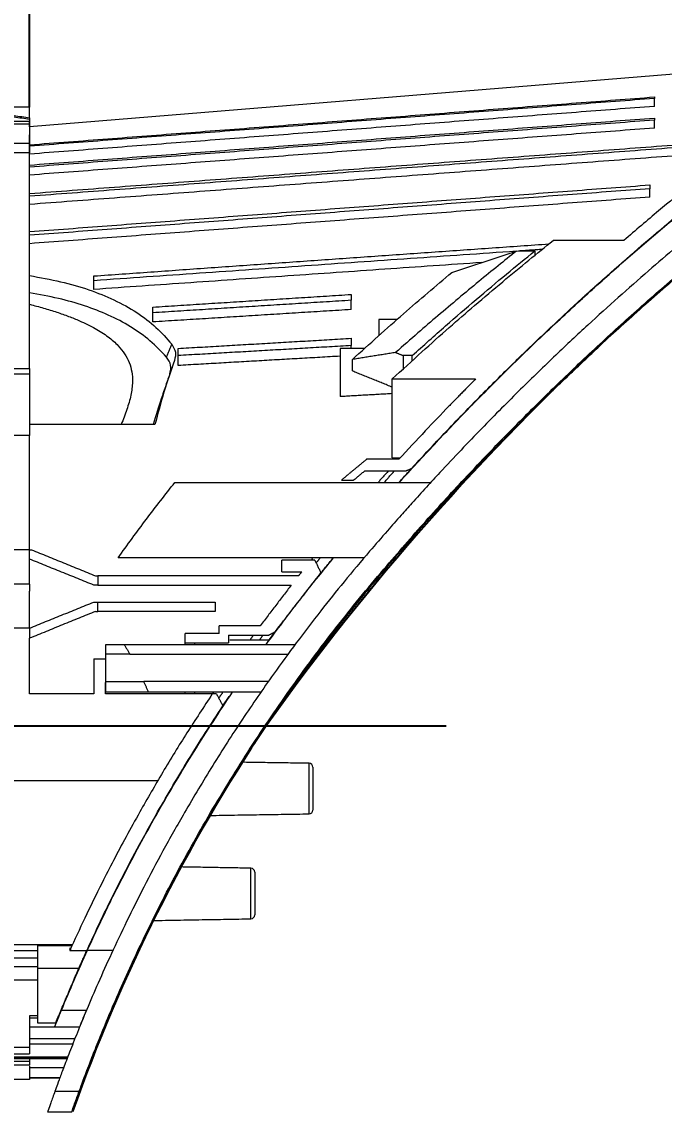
# Model space of a CAD drawing. Extents: x -871 to 2543, y 496 to 1402.
# Drawn here: x -250.7 to -168, y 845.5 to 985.9 of the extents above; entities that cross this region are included whole.
import ezdxf

# ---------------------------------------------------------------- set-up
doc = ezdxf.new("R2010")
doc.units = 0
doc.layers.get('0').update_dxf_attribs({"linetype": 'CONTINUOUS', "lineweight": 40})
doc.layers.get('DEFPOINTS').update_dxf_attribs({"linetype": 'CONTINUOUS'})
doc.layers.add('7', color=7, linetype='CONTINUOUS')
doc.styles.get("Standard").update_dxf_attribs({"font": 'romans.shx', "width": 0.67, "height": 3.5, "bigfont": 'hzfs.shx'})
doc.dimstyles.get("Standard").update_dxf_attribs({"dimtxt": 0.18, "dimasz": 0.18, "dimexe": 0.18, "dimexo": 0.0625, "dimgap": 0.09, "dimtad": 0, "dimtih": 1, "dimtoh": 1, "dimdec": 4, "dimzin": 0, "dimdsep": 46, "dimtxsty": 'Standard', "dimcen": 0.09, "dimadec": 0, "dimazin": 0, "dimtfac": 1, "dimtdec": 4, "dimtofl": 0, "dimtmove": 0, "dimatfit": 3, "dimfxl": 1, "dimtolj": 1, "dimtzin": 0, "dimarcsym": 0})

# ---------------------------------------------------------------- blocks, each defined once
blk = doc.blocks.new('*D23')
at = {"layer": '7', "color": 0, "lineweight": -2, "ltscale": 10, "transparency": 16777216}
for p, q in [((-296.74, 962.28), (-296.74, 1016.69)), ((-249.74, 974.92), (-249.74, 1016.69)), ((-253.24, 1015.19), (-293.24, 1015.19))]:
    blk.add_line(p, q, dxfattribs=at)
at = {"layer": '7', "color": 0, "ltscale": 10, "transparency": 16777216}
for points in [[(-293.24, 1015.77), (-293.24, 1014.6), (-296.74, 1015.19)], [(-253.24, 1015.77), (-253.24, 1014.6), (-249.74, 1015.19)]]:
    blk.add_solid(points, dxfattribs=at)
at = {"layer": 'DEFPOINTS', "color": 0, "ltscale": 10, "transparency": 16777216}
for p in [(-296.74, 1015.19), (-249.74, 974.92), (-296.74, 962.28)]:
    blk.add_point(p, dxfattribs=at)
at = {"layer": '7', "color": 0, "ltscale": 10, "transparency": 16777216, "insert": (-273.24, 1018.14), "char_height": 3.5, "attachment_point": 5}
blk.add_mtext('\\A1;47', dxfattribs=at)
blk = doc.blocks.new('*D24')
at = {"layer": '7', "color": 0, "lineweight": -2, "ltscale": 10, "transparency": 16777216}
for p, q in [((-249.74, 974.92), (-249.74, 1016.71)), ((-166.74, 985.1), (-166.74, 1016.71)), ((-170.24, 1015.21), (-246.24, 1015.21))]:
    blk.add_line(p, q, dxfattribs=at)
at = {"layer": '7', "color": 0, "ltscale": 10, "transparency": 16777216}
for points in [[(-246.24, 1015.79), (-246.24, 1014.63), (-249.74, 1015.21)], [(-170.24, 1015.79), (-170.24, 1014.63), (-166.74, 1015.21)]]:
    blk.add_solid(points, dxfattribs=at)
at = {"layer": 'DEFPOINTS', "color": 0, "ltscale": 10, "transparency": 16777216}
for p in [(-249.74, 1015.21), (-166.74, 985.1), (-249.74, 974.92)]:
    blk.add_point(p, dxfattribs=at)
at = {"layer": '7', "color": 0, "ltscale": 10, "transparency": 16777216, "insert": (-208.24, 1018.16), "char_height": 3.5, "attachment_point": 5}
blk.add_mtext('\\A1;83', dxfattribs=at)

msp = doc.modelspace()

# ---------------------------------------------------------------- linework, layer by layer
at = {"color": 7, "linetype": 'Continuous', "lineweight": 15}
for p, q in [((-166.7448, 979.1544), (-249.7448, 972.3597)), ((-169.2648, 975.0053), (-169.2648, 976.0222)), ((-249.7448, 973.3532), (-249.7448, 971.3443)), ((-169.2648, 972.2046), (-169.2648, 973.2332)), ((-273.2448, 972.7552), (-249.7448, 972.7552)), ((-249.7448, 973.0541), (-266.7448, 973.0541)), ((-249.7448, 972.3597), (-249.7448, 973.0541)), ((-249.7448, 972.7552), (-249.7448, 970.2263)), ((-249.7448, 970.2263), (-251.7448, 970.2263)), ((-249.7448, 969.0027), (-251.7448, 969.0027)), ((-169.8448, 963.322), (-169.8448, 964.4059)), ((-187.0445, 956.3613), (-186.7658, 956.3826)), ((-186.7658, 956.3826), (-184.6817, 956.3826)), ((-184.6817, 956.3826), (-184.6817, 955.8116)), ((-173.2013, 957.7366), (-182.2943, 957.7366)), ((-241.4748, 951.4301), (-241.4748, 952.5578)), ((-208.3248, 948.837), (-208.3248, 950.0284)), ((-233.8648, 947.2395), (-233.8648, 948.4211)), ((-202.4138, 947.5541), (-204.7448, 947.5541)), ((-204.7448, 947.5541), (-204.7448, 945.4681)), ((-209.7448, 943.8404), (-209.7448, 937.6251)), ((-206.5638, 943.8404), (-209.7448, 943.8404)), ((-208.3248, 943.8404), (-208.3248, 944.194)), ((-230.6048, 941.6299), (-230.6048, 942.9068)), ((-208.1615, 940.9241), (-208.1615, 942.4106)), ((-200.4509, 942.9163), (-201.6184, 942.9163)), ((-201.6184, 942.9163), (-201.6184, 941.188)), ((-200.4509, 942.2541), (-200.4509, 942.9163)), ((-249.7448, 941.2503), (-249.7448, 940.5732)), ((-249.7448, 940.5732), (-249.7448, 932.5974)), ((-203.031, 939.898), (-192.3011, 939.898)), ((-203.031, 929.7266), (-203.031, 939.898)), ((-203.031, 929.7266), (-202.0138, 929.7266)), ((-202.1724, 929.5537), (-206.3282, 929.5537)), ((-209.5768, 926.873), (-208.0056, 926.873)), ((-206.5748, 928.0537), (-201.2741, 928.0537)), ((-231.0314, 926.5691), (-198.0715, 926.5691)), ((-249.7448, 917.9037), (-251.7448, 917.9037)), ((-206.6721, 916.8498), (-238.3557, 916.8498)), ((-212.9997, 916.5537), (-217.2335, 916.5537)), ((-215.0947, 914.5437), (-240.9348, 914.5437)), ((-217.2335, 915.0537), (-214.6874, 915.0537)), ((-249.7448, 913.4537), (-273.2448, 913.4537)), ((-240.9348, 913.3437), (-216.0438, 913.3437)), ((-240.9348, 911.1637), (-225.8393, 911.1637)), ((-225.8393, 909.9637), (-240.9348, 909.9637)), ((-220.0313, 908.1137), (-225.3131, 908.1137)), ((-218.8764, 906.3098), (-218.132, 907.3172)), ((-225.3131, 907.1137), (-229.7131, 907.1137)), ((-229.7131, 905.9137), (-224.1131, 905.9137)), ((-229.7131, 905.7098), (-229.7131, 905.9137)), ((-228.5131, 905.9137), (-228.5131, 905.7098)), ((-224.1131, 906.9137), (-218.9346, 906.9137)), ((-223.9339, 906.3098), (-218.8236, 906.3098)), ((-239.9339, 905.7098), (-237.5619, 905.7098)), ((-239.9339, 904.4398), (-239.9339, 905.7098)), ((-239.9339, 900.9398), (-239.9339, 904.4398)), ((-236.8191, 904.4398), (-239.9339, 904.4398)), ((-237.5619, 905.7098), (-215.5358, 905.7098)), ((-236.8191, 904.4398), (-216.4748, 904.4398)), ((-241.4839, 903.8437), (-239.9839, 903.8437)), ((-239.9339, 899.5398), (-239.9339, 900.9398)), ((-239.9339, 900.9398), (-235.0463, 900.9398)), ((-218.9919, 900.9398), (-235.0463, 900.9398)), ((-241.4839, 899.3437), (-249.7448, 899.3437)), ((-226.2066, 899.3437), (-239.9839, 899.3437)), ((-234.4472, 899.5398), (-239.9339, 899.5398)), ((-219.9703, 899.5398), (-234.4472, 899.5398)), ((-229.7131, 899.3437), (-229.7131, 899.5398)), ((-228.5131, 899.5398), (-228.5131, 899.3437)), ((-225.672, 899.3437), (-226.2066, 899.3437)), ((-213.7371, 883.8817), (-213.7371, 890.3969)), ((-213.2448, 889.8969), (-213.2448, 884.3817)), ((-252.2448, 888.1708), (-233.2285, 888.1708)), ((-221.2361, 870.3705), (-221.2361, 876.8876)), ((-220.7448, 876.3877), (-220.7448, 870.8705)), ((-244.24, 867.015), (-273.2448, 867.015)), ((-248.7448, 866.9153), (-244.2854, 866.9153)), ((-248.7448, 866.9153), (-248.7448, 864.0237)), ((-273.2448, 866.2976), (-248.7448, 866.2976)), ((-273.2448, 866.2732), (-248.7448, 866.2732)), ((-273.2448, 865.3326), (-248.7448, 865.3326)), ((-244.5655, 866.2976), (-242.369, 866.2976)), ((-239.0166, 866.2938), (-242.319, 866.2938)), ((-273.2448, 864.2272), (-248.7448, 864.2272)), ((-248.7448, 864.0237), (-243.3918, 864.0237)), ((-248.7448, 864.0237), (-248.7448, 856.9937)), ((-273.2448, 862.5042), (-248.7448, 862.5042)), ((-242.4294, 858.5559), (-245.6779, 858.5559)), ((-248.7448, 857.8606), (-249.7448, 857.8606)), ((-249.7448, 857.8606), (-249.7448, 853.8161)), ((-248.7448, 857.5674), (-249.7448, 857.5674)), ((-248.7448, 856.9937), (-246.3665, 856.9937)), ((-243.313, 856.414), (-249.7448, 856.414)), ((-243.9219, 854.9), (-249.7448, 854.9)), ((-249.7448, 854.272), (-244.1708, 854.272)), ((-249.7448, 853.8161), (-260.7448, 853.8161)), ((-260.7448, 852.9729), (-249.7448, 852.9729)), ((-260.7448, 852.5881), (-244.8272, 852.5881)), ((-244.883, 852.4429), (-260.7448, 852.4429)), ((-244.9182, 852.3514), (-260.7448, 852.3514)), ((-249.7448, 852.0045), (-260.7448, 852.0045)), ((-260.7448, 851.5735), (-249.7448, 851.5735)), ((-249.7448, 852.3514), (-249.7448, 852.0045)), ((-249.7448, 852.3514), (-249.7448, 851.6974)), ((-249.7448, 851.4297), (-249.7448, 849.6932)), ((-245.3605, 851.1893), (-249.7448, 851.1893)), ((-249.7448, 849.6932), (-260.7448, 849.6932)), ((-249.7448, 849.8893), (-245.8466, 849.8893)), ((-245.8466, 849.8893), (-249.7448, 849.8893)), ((-245.8466, 849.8893), (-249.7448, 849.8893)), ((-249.7448, 849.8893), (-249.7448, 849.6932)), ((-246.4824, 848.1507), (-243.36, 848.1507))]:
    msp.add_line(p, q, dxfattribs=at)
at = {"color": 7, "linetype": 'Continuous', "lineweight": 15, "flags": 128}
for points in [[(-182.3595, 938.4253), (-182.3508, 938.4386), (-182.3475, 938.4561), (-182.3499, 938.4764), (-182.3579, 938.4981), (-182.3709, 938.5198), (-182.3879, 938.5398), (-182.4078, 938.5569), (-182.4292, 938.5698)], [(-203.7463, 915.8521), (-203.7283, 915.8382), (-203.7112, 915.8229), (-203.696, 915.8069), (-203.6835, 915.7911), (-203.6743, 915.7764), (-203.6689, 915.7635), (-203.6675, 915.7531), (-203.6704, 915.7457)], [(-224.8397, 897.7893), (-224.0282, 898.999), (-223.9627, 899.096)]]:
    msp.add_lwpolyline(points, dxfattribs=at)
at = {"color": 7, "linetype": 'Continuous', "lineweight": 15}
for centre, radius, start, end in [((-213.7448, 889.8969), 0.5, 0, 89.118596), ((-225.9192, 884.8756), 0.9804, 238.117264, 243.879543), ((-213.7448, 884.3817), 0.5, 270.881404, 0), ((-221.2448, 876.3877), 0.5, 0, 89.003652), ((-221.2448, 870.8705), 0.5, 270.996348, 0), ((-36.4948, 772.3498), 226.25, 155.466709, 157.603041), ((-243.3599, 848.2506), 0.0999, 269.943831, 339.834875)]:
    msp.add_arc(centre, radius, start, end, dxfattribs=at)
for points in [[(-265.7448, 976.0324), (-249.7448, 973.5239)], [(-249.7448, 970.0586), (-169.2648, 976.2203)], [(-169.2648, 976.0222), (-249.7448, 969.8731)], [(-169.2648, 976.2203), (-169.2648, 976.0222)], [(-265.7448, 975.8628), (-249.7448, 973.3532)], [(-249.7408, 974.9179), (-258.6358, 974.9179)], [(-169.2648, 975.0053), (-249.7448, 968.858)], [(-249.7448, 973.5239), (-249.7448, 973.3532)], [(-249.7448, 967.4496), (-169.2648, 973.5032)], [(-169.2648, 973.2332), (-249.7448, 967.1841)], [(-169.2648, 973.5032), (-169.2648, 973.2332)], [(-249.7448, 972.7552), (-249.7448, 973.0541)], [(-169.2648, 972.2046), (-249.7448, 966.1565)], [(-249.7448, 963.788), (-162.1448, 970.3773)], [(-249.7448, 970.2263), (-249.7448, 969.0027)], [(-162.1448, 970.0161), (-249.7448, 963.4229)], [(-162.1448, 968.9677), (-249.7448, 962.3735)], [(-249.7448, 958.8748), (-169.8448, 964.8908)], [(-169.8448, 964.8908), (-169.8448, 964.4059)], [(-169.8448, 964.4059), (-249.7448, 958.401)], [(-169.8448, 963.322), (-249.7448, 957.3216)], [(-241.4748, 953.1686), (-182.8392, 957.2973)], [(-187.0857, 956.3478), (-241.4748, 952.5578)], [(-195.3693, 953.623), (-187.0445, 956.3613)], [(-183.7264, 956.5818), (-186.5854, 956.3826)], [(-191.4944, 954.8976), (-241.4748, 951.4301)], [(-178.932, 949.9553), (-173.773, 954.5719)], [(-241.4748, 952.5578), (-241.4748, 953.1686)], [(-233.8648, 949.1555), (-208.3248, 950.785)], [(-208.3248, 950.785), (-208.3248, 950.0284)], [(-208.3248, 950.0284), (-233.8648, 948.4211)], [(-233.8648, 948.4211), (-233.8648, 949.1555)], [(-208.3248, 948.837), (-233.8648, 947.2395)], [(-230.6048, 943.8304), (-208.3248, 945.132)], [(-208.3248, 945.132), (-208.3248, 944.194)], [(-232.0942, 942.7144), (-231.4269, 944.3653)], [(-208.3248, 944.194), (-230.6048, 942.9068)], [(-230.6048, 942.9068), (-230.6048, 943.8304)], [(-182.5178, 938.2713), (-176.3752, 944.0944)], [(-209.7448, 942.8283), (-230.6048, 941.6299)], [(-202.5971, 943.3077), (-208.1615, 942.4106)], [(-202.5971, 943.3077), (-201.6184, 942.9163)], [(-266.7448, 941.2449), (-249.7448, 941.2503)], [(-231.344, 941.5371), (-232.1961, 939.1023)], [(-203.031, 938.838), (-208.1615, 940.9241)], [(-266.7448, 940.5753), (-249.7448, 940.5732)], [(-192.3011, 939.898), (-195.7404, 936.3889)], [(-203.031, 938.007), (-209.7448, 937.6251)], [(-233.5934, 934.0337), (-249.7448, 934.0337)], [(-249.7448, 932.5974), (-264.2705, 932.5974)], [(-206.3282, 929.5537), (-208.6421, 927.6442)], [(-202.1695, 926.5691), (-200.5372, 928.3777)], [(-201.2741, 928.0537), (-200.5372, 928.3777)], [(-209.5768, 926.873), (-208.6421, 927.6442)], [(-208.0056, 926.873), (-206.5748, 928.0537)], [(-203.5386, 928.0537), (-204.8576, 926.5691)], [(-204.0671, 926.5691), (-202.76, 928.0535)], [(-249.7448, 916.7017), (-249.7448, 917.9037)], [(-249.7448, 917.9037), (-249.5153, 917.9037)], [(-249.5153, 917.9037), (-241.2448, 914.5437)], [(-249.7448, 913.4537), (-249.7448, 916.7017)], [(-241.4793, 913.3437), (-249.7448, 916.7017)], [(-217.2335, 915.0537), (-217.2335, 916.5537)], [(-213.3103, 916.7511), (-213.4754, 916.5537)], [(-212.9997, 916.5537), (-212.2232, 914.9235)], [(-212.8357, 916.2094), (-212.3085, 916.8498)], [(-212.2233, 914.9235), (-210.616, 916.8498)], [(-241.2448, 914.5437), (-240.9348, 914.5437)], [(-240.9348, 914.5437), (-240.9348, 913.3437)], [(-218.132, 907.3172), (-212.2232, 914.9235)], [(-215.0947, 914.5437), (-214.6874, 915.0537)], [(-249.7448, 913.4537), (-249.7448, 912.5537)], [(-240.9348, 913.3437), (-241.4793, 913.3437)], [(-216.0438, 913.3437), (-220.0313, 908.1137)], [(-249.7459, 907.8045), (-249.7448, 912.5537)], [(-249.7475, 907.8046), (-241.4793, 911.1637)], [(-241.4793, 911.1637), (-240.9348, 911.1637)], [(-240.9348, 909.9637), (-240.9348, 911.1637)], [(-225.8393, 911.1637), (-225.8393, 909.9637)], [(-241.2448, 909.9637), (-249.7448, 906.5057)], [(-241.2448, 909.9637), (-240.9348, 909.9637)], [(-249.7474, 907.8043), (-273.2448, 907.8037)], [(-249.7474, 907.8043), (-249.7448, 906.5057)], [(-225.3131, 907.1137), (-225.3131, 908.1137)], [(-218.9346, 906.9137), (-218.132, 907.3172)], [(-249.7448, 899.3437), (-249.7448, 906.5057)], [(-229.7131, 905.9137), (-229.7131, 907.1137)], [(-224.1131, 906.9137), (-224.1131, 905.9137)], [(-220.9131, 906.9137), (-221.3354, 906.3098)], [(-220.0971, 906.3098), (-219.6735, 906.9136)], [(-237.5619, 905.7098), (-236.8191, 904.4398)], [(-241.4839, 903.8437), (-241.4839, 899.3437)], [(-239.9839, 899.3437), (-239.9839, 900.805)], [(-235.0463, 900.9398), (-234.4472, 899.5398)], [(-226.0695, 899.5398), (-226.2066, 899.3437)], [(-225.672, 899.3437), (-224.8397, 897.7893)], [(-225.3746, 898.7883), (-224.8473, 899.5398)], [(-213.7371, 890.3969), (-222.3387, 890.5292)], [(-227.1111, 882.6677), (-226.5154, 883.6851)], [(-226.5286, 883.6849), (-213.7371, 883.8817)], [(-221.2361, 876.8876), (-230.2544, 877.0445)], [(-233.8294, 870.1515), (-221.2361, 870.3705)], [(-244.5411, 866.3382), (-244.5079, 866.6256)], [(-244.4512, 866.6256), (-244.4899, 866.2976)], [(-243.3918, 864.0237), (-242.369, 866.2976)], [(-236.7642, 864.0136), (-236.0196, 865.5971)], [(-246.3665, 856.9937), (-243.3918, 864.0237)], [(-245.1434, 859.962), (-245.1332, 860.0746)], [(-249.7448, 853.8161), (-249.7448, 852.9729)], [(-249.7448, 852.0045), (-249.7448, 851.5735)], [(-247.4222, 845.4948), (-244.3148, 845.4948)]]:
    msp.add_open_spline(points, degree=1, dxfattribs=at)
for points, knots in [([(-249.7448, 973.5239), (-249.7448, 973.9304), (-249.7448, 974.7434), (-249.7448, 974.8597), (-249.7448, 974.9179)], [0, 0, 0, 0, 0.50000003, 1, 1, 1, 1]), ([(-145.2147, 973.4413), (-146.0302, 972.8521), (-147.6976, 971.6475), (-150.4914, 969.5796), (-153.4286, 967.3584), (-156.5104, 964.9754), (-159.7148, 962.4388), (-163.0456, 959.7335), (-166.5064, 956.8512), (-170.1005, 953.7764), (-173.9008, 950.4298), (-177.8835, 946.8127), (-182.0779, 942.8916), (-184.9839, 940.0503), (-186.498, 938.5698)], [0, 0, 0, 0, 0.07598438, 0.15536123, 0.23820181, 0.31370912, 0.39317263, 0.47662327, 0.55376309, 0.63614441, 0.72377989, 0.81049714, 0.90126057, 1, 1, 1, 1]), ([(-182.4292, 938.5698), (-180.6106, 940.3159), (-176.9701, 943.811), (-171.4375, 948.8359), (-165.8541, 953.7054), (-160.2822, 958.3527), (-154.85, 962.7), (-149.6343, 966.7022), (-144.6829, 970.3641), (-141.7878, 972.4161), (-140.3414, 973.4413)], [0, 0, 0, 0, 0.11675362, 0.2337108, 0.35954172, 0.4854418, 0.61124797, 0.74082167, 0.87051056, 1, 1, 1, 1]), ([(-140.2839, 973.2641), (-141.6832, 972.2733), (-144.4838, 970.2902), (-149.2591, 966.7667), (-154.3939, 962.841), (-159.8642, 958.4807), (-165.6057, 953.7051), (-171.3056, 948.7411), (-176.8988, 943.6645), (-180.5382, 940.1727), (-182.3595, 938.4253)], [0, 0, 0, 0, 0.12545084, 0.25108373, 0.37661002, 0.50645931, 0.63641326, 0.76629142, 0.88304216, 1, 1, 1, 1]), ([(-249.7448, 968.504), (-249.7448, 969.0667), (-249.7448, 970.192), (-249.7448, 970.9602), (-249.7448, 971.3443)], [0, 0, 0, 0, 0.50000007, 1, 1, 1, 1]), ([(-192.9514, 936.3889), (-191.4711, 937.8876), (-188.5418, 940.8534), (-184.2223, 945.0337), (-180.0099, 948.9862), (-175.8942, 952.7206), (-171.8661, 956.2651), (-167.9433, 959.611), (-164.1353, 962.7668), (-160.5126, 965.6849), (-157.144, 968.3301), (-155.1542, 969.8476), (-154.185, 970.5867)], [0, 0, 0, 0, 0.10195337, 0.20175355, 0.30121868, 0.39986902, 0.49851066, 0.59906082, 0.69929059, 0.80136684, 0.90325523, 1, 1, 1, 1]), ([(-157.4786, 970.5867), (-158.6118, 969.7079), (-160.8737, 967.9538), (-164.6861, 964.8971), (-168.7738, 961.5355), (-171.6933, 959.0305), (-173.2013, 957.7366)], [0, 0, 0, 0, 0.25050083, 0.50003975, 0.7417641, 1, 1, 1, 1]), ([(-249.7448, 941.2503), (-249.7448, 943.5566), (-249.7448, 948.1692), (-249.7448, 954.0869), (-249.7448, 959.22), (-249.7448, 963.439), (-249.7448, 966.8178), (-249.7448, 968.2744), (-249.7448, 969.0027)], [0, 0, 0, 0, 0.16666662, 0.33333324, 0.49999996, 0.66666667, 0.83333332, 1, 1, 1, 1]), ([(-193.3986, 935.8753), (-191.376, 937.9234), (-187.4465, 941.9025), (-181.8429, 947.2426), (-176.637, 952.0175), (-171.7299, 956.343), (-167.0879, 960.2889), (-162.6813, 963.9076), (-158.5948, 967.1611), (-156.1919, 969.0085), (-155.0116, 969.9158)], [0, 0, 0, 0, 0.1406415, 0.27323347, 0.39718666, 0.51808872, 0.64039628, 0.75891188, 0.88158754, 1, 1, 1, 1]), ([(-203.031, 939.898), (-201.7602, 941.065), (-199.2959, 943.3281), (-195.761, 946.4671), (-192.2811, 949.4892), (-188.8561, 952.3897), (-185.4724, 955.1869), (-183.3349, 956.9018), (-182.2943, 957.7366)], [0, 0, 0, 0, 0.17740033, 0.34402685, 0.49988962, 0.67515764, 0.8418516, 1, 1, 1, 1]), ([(-187.0445, 956.3613), (-187.8275, 955.7362), (-189.4254, 954.4603), (-191.9165, 952.4281), (-194.4972, 950.2868), (-197.1115, 948.0751), (-199.8082, 945.7598), (-201.6386, 944.1505), (-202.5971, 943.3077)], [0, 0, 0, 0, 0.15652547, 0.31944112, 0.48876454, 0.65692799, 0.82034352, 1, 1, 1, 1]), ([(-200.4509, 942.9163), (-199.02, 944.1965), (-196.2562, 946.6694), (-192.2105, 950.1555), (-188.3695, 953.3868), (-185.8876, 955.403), (-184.6817, 956.3826)], [0, 0, 0, 0, 0.26487486, 0.51160208, 0.76268525, 1, 1, 1, 1]), ([(-208.1615, 942.4106), (-205.9547, 944.4059), (-201.6104, 948.334), (-197.4274, 951.8788), (-195.3693, 953.623)], [0, 0, 0, 0, 0.50795801, 1, 1, 1, 1]), ([(-249.7448, 953.2114), (-248.3891, 952.9698), (-245.7008, 952.4909), (-242.0756, 951.4318), (-238.7832, 950.1143), (-235.8927, 948.4998), (-233.3859, 946.609), (-232.0775, 945.1104), (-231.4269, 944.3653)], [0, 0, 0, 0, 0.16928211, 0.33567624, 0.49982905, 0.6689419, 0.83538326, 1, 1, 1, 1]), ([(-232.0942, 942.7144), (-232.7795, 943.4375), (-234.1433, 944.8765), (-236.6815, 946.6585), (-239.5042, 948.1478), (-242.6261, 949.3488), (-246.0062, 950.3178), (-248.4915, 950.7672), (-249.7448, 950.9938)], [0, 0, 0, 0, 0.17236041, 0.34300802, 0.51162987, 0.67198596, 0.83459061, 1, 1, 1, 1]), ([(-249.7447, 949.5183), (-249.1366, 949.3569), (-247.9489, 949.0417), (-246.2708, 948.5203), (-244.7251, 947.9765), (-243.0384, 947.2941), (-241.2946, 946.4427), (-239.6165, 945.3707), (-238.0075, 943.9682), (-236.9852, 942.4348), (-236.5393, 940.8173), (-236.4456, 939.413), (-236.6618, 937.7866), (-237.1869, 935.9587), (-237.69, 934.6752), (-237.9415, 934.0337)], [0, 0, 0, 0, 0.06712372, 0.13109937, 0.19204008, 0.25007606, 0.33960257, 0.42284233, 0.50079105, 0.6261281, 0.68808316, 0.75154692, 0.83219788, 0.91612054, 1, 1, 1, 1]), ([(-231.4269, 944.3653), (-231.2264, 944.0382), (-230.8266, 943.3857), (-230.9957, 942.6489), (-231.08, 942.2814)], [0, 0, 0, 0, 0.50123356, 1, 1, 1, 1]), ([(-231.6882, 940.5177), (-231.597, 940.9128), (-231.4166, 941.6948), (-231.87, 942.377), (-232.0942, 942.7144)], [0, 0, 0, 0, 0.505341883, 1, 1, 1, 1]), ([(-231.08, 942.2814), (-231.5406, 940.9548), (-232.427, 938.4021), (-233.2149, 935.4511), (-233.5934, 934.0337)], [0, 0, 0, 0, 0.519675069, 1, 1, 1, 1]), ([(-232.1813, 939.0971), (-232.3884, 938.5143), (-232.9499, 936.934), (-233.4753, 935.156), (-233.807, 934.0337)], [0, 0, 0, 0, 0.36882369, 1, 1, 1, 1]), ([(-186.498, 938.5698), (-187.309, 937.7638), (-188.9646, 936.1184), (-191.5284, 933.5041), (-194.1835, 930.7419), (-196.5551, 928.2165), (-198.6718, 925.9196), (-200.3398, 924.0807), (-202.0196, 922.2033), (-203.8333, 920.1502), (-205.1843, 918.5837), (-205.9474, 917.6989)], [0, 0, 0, 0, 0.13046213, 0.26633349, 0.40293969, 0.54245073, 0.63029153, 0.72573786, 0.79585396, 0.88469804, 1, 1, 1, 1]), ([(-203.7463, 915.8521), (-201.9581, 917.9104), (-198.3818, 922.027), (-192.9988, 927.859), (-187.6333, 933.4442), (-184.1638, 936.8613), (-182.4292, 938.5698)], [0, 0, 0, 0, 0.24693601, 0.49386709, 0.74695032, 1, 1, 1, 1]), ([(-182.3595, 938.4253), (-184.0503, 936.7628), (-187.4321, 933.4376), (-192.7465, 927.9226), (-198.1714, 922.0643), (-201.8374, 917.8519), (-203.6704, 915.7457)], [0, 0, 0, 0, 0.24680174, 0.49363399, 0.74681414, 1, 1, 1, 1]), ([(-195.3526, 933.9075), (-194.2491, 935.055), (-192.8221, 936.5388), (-191.4164, 937.9449), (-191.0977, 938.2637)], [0, 0, 0, 0, 0.77331121, 1, 1, 1, 1]), ([(-195.7404, 936.3889), (-196.7446, 935.3441), (-198.8488, 933.1547), (-201.0314, 930.7899), (-202.1724, 929.5537)], [0, 0, 0, 0, 0.47723802, 1, 1, 1, 1]), ([(-202.1313, 926.5691), (-200.6126, 928.2306), (-197.6374, 931.4855), (-194.7917, 934.4326), (-193.3986, 935.8753)], [0, 0, 0, 0, 0.5104435, 1, 1, 1, 1]), ([(-200.5372, 928.3777), (-199.6587, 929.3288), (-197.926, 931.2047), (-195.3915, 933.877), (-193.7623, 935.5542), (-192.9514, 936.3889)], [0, 0, 0, 0, 0.34063866, 0.67182132, 1, 1, 1, 1]), ([(-249.7448, 917.9037), (-249.7448, 919.6775), (-249.7448, 923.2252), (-249.7448, 928.1515), (-249.7448, 931.1154), (-249.7448, 932.5974)], [0, 0, 0, 0, 0.3333333, 0.66666687, 1, 1, 1, 1]), ([(-238.3557, 916.8498), (-237.1355, 918.5309), (-234.6962, 921.8918), (-232.2527, 925.0104), (-231.0314, 926.5691)], [0, 0, 0, 0, 0.50019684, 1, 1, 1, 1]), ([(-205.9474, 917.6989), (-207.0447, 916.4025), (-209.1618, 913.9013), (-212.3114, 909.9612), (-215.3485, 905.9932), (-218.7318, 901.3561), (-222.3449, 896.1065), (-226.1908, 890.1513), (-228.5937, 886.0796), (-229.7955, 884.0431)], [0, 0, 0, 0, 0.1282013, 0.24734354, 0.37400958, 0.49470615, 0.66394194, 0.83191889, 1, 1, 1, 1]), ([(-226.4371, 884.0431), (-224.7532, 886.828), (-221.3849, 892.3984), (-215.8303, 900.5148), (-209.9581, 908.4139), (-205.817, 913.3726), (-203.7463, 915.8521)], [0, 0, 0, 0, 0.244839167, 0.489736803, 0.744845749, 1, 1, 1, 1]), ([(-203.6704, 915.7457), (-205.6597, 913.3687), (-209.638, 908.6149), (-214.7886, 901.7453), (-219.1785, 895.4371), (-222.8714, 889.7917), (-225.1916, 885.9266), (-226.3509, 883.9954)], [0, 0, 0, 0, 0.24521945, 0.49040066, 0.66021758, 0.8302302, 1, 1, 1, 1]), ([(-219.2629, 905.7098), (-217.8461, 907.6188), (-214.9967, 911.4579), (-212.0637, 915.0459), (-210.5891, 916.8498)], [0, 0, 0, 0, 0.497243274, 1, 1, 1, 1]), ([(-226.2066, 899.3437), (-227.3023, 897.6793), (-229.479, 894.3725), (-232.6025, 889.2877), (-234.5696, 885.8488), (-235.5503, 884.1342)], [0, 0, 0, 0, 0.33694584, 0.66942596, 1, 1, 1, 1]), ([(-233.1916, 884.1507), (-231.6719, 886.7625), (-228.616, 892.0144), (-225.2841, 897.0223), (-223.6091, 899.5398)], [0, 0, 0, 0, 0.49730738, 1, 1, 1, 1]), ([(-233.2531, 884.1342), (-231.9395, 886.399), (-229.2463, 891.0425), (-226.3324, 895.5039), (-224.8397, 897.7893)], [0, 0, 0, 0, 0.48773758, 1, 1, 1, 1]), ([(-229.7955, 884.0431), (-230.7287, 882.4004), (-232.5472, 879.1991), (-235.0302, 874.4879), (-237.2542, 870.0436), (-239.2194, 865.8893), (-240.9333, 862.0752), (-242.3941, 858.6635), (-243.6195, 855.6733), (-244.6219, 853.1314), (-245.4072, 851.073), (-245.9774, 849.5403), (-246.3568, 848.4995), (-246.4405, 848.2671), (-246.4824, 848.1507)], [0, 0, 0, 0, 0.096771163, 0.188578004, 0.27759911, 0.364148205, 0.448182328, 0.53049641, 0.610054687, 0.689327427, 0.768480816, 0.845547013, 0.922669148, 1, 1, 1, 1]), ([(-235.5503, 884.1342), (-236.1419, 883.0689), (-237.2978, 880.9876), (-238.9156, 877.9345), (-240.7198, 874.4159), (-242.6528, 870.4697), (-243.9364, 867.6698), (-244.5655, 866.2976)], [0, 0, 0, 0, 0.17415483, 0.34025012, 0.49835919, 0.75416265, 1, 1, 1, 1]), ([(-243.36, 848.1507), (-243.3381, 848.2105), (-243.2678, 848.4023), (-242.8846, 849.4466), (-242.1367, 851.4265), (-241.1865, 853.8593), (-240.1456, 856.4344), (-238.8658, 859.4844), (-237.3156, 863.0108), (-235.4935, 866.9555), (-233.4771, 871.1049), (-231.2762, 875.3808), (-228.9354, 879.7153), (-227.2691, 882.6019), (-226.4371, 884.0431)], [0, 0, 0, 0, 0.04752094, 0.15248194, 0.25745395, 0.33398475, 0.41082311, 0.48738069, 0.57291241, 0.65882014, 0.74441265, 0.82949437, 0.91486503, 1, 1, 1, 1]), ([(-226.3509, 883.9954), (-227.1825, 882.5587), (-228.8479, 879.6815), (-231.1877, 875.3606), (-233.3876, 871.0981), (-235.4031, 866.9618), (-237.2244, 863.0295), (-238.7739, 859.5141), (-240.0532, 856.4737), (-241.0936, 853.9067), (-242.0433, 851.4816), (-242.791, 849.508), (-243.1739, 848.4669), (-243.2442, 848.2757), (-243.2661, 848.2161)], [0, 0, 0, 0, 0.085145219, 0.170526088, 0.255617887, 0.341209013, 0.427115482, 0.512645594, 0.589198355, 0.666032046, 0.742557989, 0.847524882, 0.952480675, 1, 1, 1, 1]), ([(-242.369, 866.2976), (-241.9557, 867.1942), (-241.118, 869.0111), (-239.7186, 871.917), (-237.9959, 875.3692), (-235.8584, 879.4716), (-234.1423, 882.5429), (-233.2531, 884.1342)], [0, 0, 0, 0, 0.16175785, 0.32781626, 0.49832117, 0.74005424, 1, 1, 1, 1]), ([(-242.319, 866.2938), (-241.5574, 867.9342), (-240.0344, 871.2143), (-237.6216, 876.008), (-235.3309, 880.3373), (-233.9073, 882.8748), (-233.1916, 884.1507)], [0, 0, 0, 0, 0.29332255, 0.58652926, 0.7921083, 1, 1, 1, 1]), ([(-237.688, 861.9676), (-237.6583, 862.0343), (-237.5869, 862.1944), (-237.2884, 862.8625), (-236.9357, 863.637), (-236.7642, 864.0136)], [0, 0, 0, 0, 0.26836383, 0.64428828, 1, 1, 1, 1]), ([(-245.6779, 858.5559), (-245.9995, 857.7702), (-246.3348, 856.951), (-246.5392, 856.4352), (-246.5476, 856.414)], [0, 0, 0, 0, 0.95900811, 1, 1, 1, 1]), ([(-243.3287, 856.3744), (-243.3149, 856.4086), (-243.1031, 856.9353), (-242.7549, 857.7728), (-242.4294, 858.5559)], [0, 0, 0, 0, 0.06504206, 1, 1, 1, 1]), ([(-243.2661, 848.2161), (-243.4616, 847.6798), (-243.8526, 846.607), (-244.1337, 845.8124), (-244.255, 845.4637), (-244.2206, 845.5621), (-244.2205, 845.5624)], [0, 0, 0, 0, 0.33300036, 0.66601903, 0.99901977, 1, 1, 1, 1]), ([(-246.4824, 848.1507), (-246.6712, 847.6239), (-247.0518, 846.5619), (-247.3602, 845.6729), (-247.4015, 845.5541), (-247.4222, 845.4948)], [0, 0, 0, 0, 0.33030893, 0.66600609, 1, 1, 1, 1]), ([(-244.3148, 845.4957), (-244.2946, 845.5541), (-244.254, 845.6713), (-243.9414, 846.5561), (-243.5538, 847.6192), (-243.36, 848.1507)], [0, 0, 0, 0, 0.3326735, 0.66634592, 1, 1, 1, 1])]:
    msp.add_open_spline(points, degree=3, knots=knots, dxfattribs=at)
at = {"layer": '7', "color": 1, "ltscale": 5}
msp.add_line((-317.2223, 895.2437), (-196.0811, 895.2437), dxfattribs=at)
at = {"layer": '7', "color": 4, "ltscale": 5}
for centre, radius, start, end in [((47.1297, 704.9231), 327.4, 120.903169, 144.457334), ((-34.2639, 771.226), 222.7279, 146.164334, 160.503173)]:
    msp.add_arc(centre, radius, start, end, dxfattribs=at)

# ---------------------------------------------------------------- dimensions: what is measured, and where the dimension line sits
for base, p1, p2, picture, middle in [((-296.7448, 1015.1876), (-249.7448, 974.9179), (-296.7448, 962.2816), '*D23', (-273.2448, 1018.1376)), ((-249.7448, 1015.2089), (-166.7448, 985.1028), (-249.7448, 974.9179), '*D24', (-208.2448, 1018.1589))]:
    dim = msp.add_linear_dim(base=base, p1=p1, p2=p2, dimstyle='Standard', override={"dimtxt": 3.5, "dimasz": 3.5, "dimexe": 1.5, "dimexo": 0, "dimgap": 1.2, "dimtad": 1, "dimtih": 0, "dimdec": 3, "dimzin": 8, "dimcen": 0, "dimtdec": 3, "dimtofl": 1, "dimtzin": 8}, dxfattribs=at)
    dim.commit()
    dim.dimension.update_dxf_attribs({"geometry": picture, "text_midpoint": middle})

doc.saveas('drawing.dxf')
